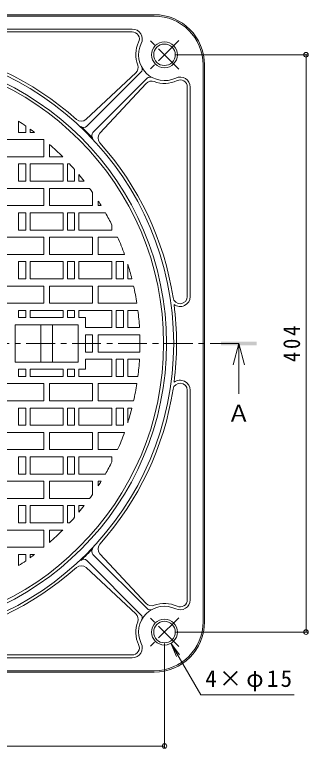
# Model space of a CAD drawing. Units: millimetres, scale not verified. Extents: x -579 to 760, y -540 to 531.
# Drawn here: x -216 to -12, y -4 to 507 of the extents above; entities that cross this region are included whole.
import ezdxf
from ezdxf.enums import TextEntityAlignment as Align

# ---------------------------------------------------------------- set-up
doc = ezdxf.new("R2010")
doc.units = ezdxf.units.MM
doc.header["$LTSCALE"] = 4
doc.header["$PDMODE"] = 32
doc.header["$PDSIZE"] = 3.2
doc.linetypes.add('CHAIN1', pattern=[8, 5, -1, 1, -1])
for name, color, linetype, lineweight in [('0-0_通り芯', 6, 'CHAIN1', 9), ('0-1_躯体', 2, 'Continuous', 9), ('0-2_仕上', 3, 'Continuous', 9), ('0-4_その他', 7, 'Continuous', 9), ('0-5_寸法', 7, 'Continuous', 9)]:
    doc.layers.add(name, color=color, linetype=linetype, lineweight=lineweight)
doc.styles.add('ＭＳ ゴシック', font='')
doc.styles.get('ＭＳ ゴシック').set_extended_font_data('MS Gothic')

msp = doc.modelspace()

# ---------------------------------------------------------------- linework, layer by layer
at = {"layer": '0-0_通り芯', "color": 3}
msp.add_line((-60.403, 278.192), (-566.091, 278.192), dxfattribs=at)
at = {"layer": '0-1_躯体'}
for p, q in [((-507.247, 507.192), (-119.247, 507.192)), ((-507.247, 506.192), (-119.247, 506.192)), ((-134.661, 497.192), (-280.594, 497.192)), ((-134.661, 495.192), (-280.594, 495.192)), ((-85.247, 472.192), (-85.247, 84.192)), ((-84.247, 472.192), (-84.247, 84.192)), ((-166.763, 434.341), (-132.094, 466.603)), ((-166.229, 429.453), (-128.528, 467.154)), ((-161.987, 425.21), (-124.285, 462.912)), ((-124.836, 459.346), (-157.098, 424.676)), ((-96.247, 456.779), (-96.247, 310.845)), ((-94.247, 456.779), (-94.247, 310.845)), ((-96.247, 99.605), (-96.247, 245.539)), ((-94.247, 99.605), (-94.247, 245.539)), ((-161.987, 131.174), (-124.285, 93.472)), ((-124.836, 97.039), (-157.098, 131.708)), ((-166.229, 126.932), (-128.528, 89.23)), ((-166.763, 122.043), (-132.094, 89.781)), ((-134.661, 61.192), (-280.594, 61.192)), ((-134.661, 59.192), (-280.594, 59.192)), ((-507.247, 50.192), (-119.247, 50.192)), ((-507.247, 50.192), (-119.247, 50.192)), ((-507.247, 49.192), (-119.247, 49.192))]:
    msp.add_line(p, q, dxfattribs=at)
at = {"layer": '0-1_躯体', "linetype": 'CHAIN1'}
for p, q in [((-102.149, 489.29), (-122.203, 469.236)), ((-102.149, 469.236), (-122.203, 489.29)), ((-102.149, 67.094), (-122.203, 87.148)), ((-102.149, 87.148), (-122.203, 67.094))]:
    msp.add_line(p, q, dxfattribs=at)
at = {"layer": '0-1_躯体', "color": 7}
for p, q in [((-112.176, -3.445), (-112.176, 69.121)), ((-514.318, -2.245), (-112.176, -2.245))]:
    msp.add_line(p, q, dxfattribs=at)
at = {"layer": '0-1_躯体'}
for centre, radius in [((-313.247, 278.192), 207.5), ((-112.176, 479.263), 9), ((-112.176, 479.263), 7.5), ((-313.247, 278.192), 202.5), ((-112.176, 77.121), 9), ((-112.176, 77.121), 7.5)]:
    msp.add_circle(centre, radius, dxfattribs=at)
for centre, radius, start, end in [((-119.247, 472.192), 35, 0, 90), ((-119.247, 472.192), 34, 0, 90), ((-134.661, 490.192), 7, 334.07736, 90), ((-134.661, 490.192), 5, 334.07735, 90), ((-112.176, 479.263), 20, 154.07736, 201.09943), ((-112.176, 479.263), 18, 154.07736, 295.92264), ((-313.247, 278.192), 209.5, 48.16182, 81.2439), ((-135.5, 470.264), 5, 312.94, 21.09964), ((-130.649, 469.276), 3, 315.00134, 28.39856), ((-121.176, 455.939), 5, 68.90036, 137.06), ((-122.164, 460.79), 3, 61.60054, 135), ((-112.176, 479.263), 20, 248.90057, 295.92264), ((-101.247, 456.779), 7, 0, 115.92264), ((-101.247, 456.779), 5, 0, 115.92265), ((-170.169, 438.001), 5, 228.16202, 312.94), ((-168.351, 431.574), 3, 226.62886, 315.00134), ((-313.247, 278.192), 208, 43.37053, 46.62952), ((-159.865, 423.089), 3, 135, 223.37114), ((-153.438, 421.27), 5, 137.06, 221.83807), ((-313.247, 278.192), 209.5, 8.7561, 41.8382), ((-101.247, 310.845), 5, 188.75609, 0), ((-101.247, 310.845), 7, 232.51399, 0), ((-313.247, 278.192), 209.5, 352.56806, 7.43193), ((-101.247, 245.539), 5, 0, 171.24391), ((-101.247, 245.539), 7, 360, 127.48601), ((-313.247, 278.192), 209.5, 318.1618, 351.2439), ((-153.438, 135.114), 5, 138.16193, 222.94), ((-313.247, 278.192), 208, 313.37048, 316.62947), ((-159.865, 133.295), 3, 136.62886, 225), ((-168.351, 124.81), 3, 44.99866, 133.37114), ((-170.169, 118.383), 5, 47.06, 131.83798), ((-313.247, 278.192), 209.5, 278.7561, 311.83818), ((-112.176, 77.121), 20, 64.07736, 111.09943), ((-101.247, 99.605), 7, 244.07736, 0), ((-101.247, 99.605), 5, 244.07735, 0), ((-112.176, 77.121), 18, 64.07736, 205.92264), ((-121.176, 100.445), 5, 222.94, 291.09964), ((-122.164, 95.594), 3, 225, 298.39946), ((-135.5, 86.121), 5, 338.90036, 47.06), ((-130.649, 87.109), 3, 331.60144, 44.99866), ((-112.176, 77.121), 20, 158.90057, 205.92264), ((-119.247, 84.192), 35, 270, 0), ((-119.247, 84.192), 34, 270, 0), ((-134.661, 66.192), 7, 270, 25.92264), ((-134.661, 66.192), 5, 270, 25.92265)]:
    msp.add_arc(centre, radius, start, end, dxfattribs=at)
at = {"layer": '0-1_躯体', "color": 7}
msp.add_point((-112.176, -2.245), dxfattribs=at)
at = {"layer": '0-2_仕上'}
for p, q in [((-213.747, 425.192), (-213.747, 432.968)), ((-208.747, 425.192), (-208.747, 429.637)), ((-213.747, 425.192), (-208.747, 425.192)), ((-205.747, 425.192), (-205.747, 427.523)), ((-202.581, 425.192), (-205.747, 425.192)), ((-226.247, 420.192), (-196.247, 420.192)), ((-196.247, 420.192), (-196.247, 408.192)), ((-226.247, 408.192), (-196.247, 408.192)), ((-213.747, 391.192), (-213.747, 403.192)), ((-213.747, 403.192), (-208.747, 403.192)), ((-208.747, 391.192), (-208.747, 403.192)), ((-205.747, 391.192), (-205.747, 403.192)), ((-179.747, 391.192), (-179.747, 403.192)), ((-179.747, 403.192), (-178.225, 403.192)), ((-174.747, 391.192), (-174.747, 399.327)), ((-171.747, 391.192), (-171.747, 395.809)), ((-213.747, 391.192), (-208.747, 391.192)), ((-182.747, 391.192), (-205.747, 391.192)), ((-179.747, 391.192), (-174.747, 391.192)), ((-168.033, 391.192), (-171.747, 391.192)), ((-226.247, 386.192), (-196.247, 386.192)), ((-196.247, 386.192), (-196.247, 374.192)), ((-192.247, 386.192), (-192.247, 374.192)), ((-192.247, 386.192), (-164.277, 386.192)), ((-162.247, 383.334), (-162.247, 374.192)), ((-226.247, 374.192), (-196.247, 374.192)), ((-192.247, 374.192), (-162.247, 374.192)), ((-213.747, 357.192), (-213.747, 369.192)), ((-213.747, 369.192), (-208.747, 369.192)), ((-208.747, 357.192), (-208.747, 369.192)), ((-205.747, 357.192), (-205.747, 369.192)), ((-179.747, 357.192), (-179.747, 369.192)), ((-179.747, 369.192), (-174.747, 369.192)), ((-174.747, 357.192), (-174.747, 369.192)), ((-171.747, 357.192), (-171.747, 369.192)), ((-153.325, 369.192), (-171.747, 369.192)), ((-148.747, 357.192), (-148.747, 360.628)), ((-213.747, 357.192), (-208.747, 357.192)), ((-182.747, 357.192), (-205.747, 357.192)), ((-179.747, 357.192), (-174.747, 357.192)), ((-148.747, 357.192), (-171.747, 357.192)), ((-226.247, 352.192), (-196.247, 352.192)), ((-196.247, 352.192), (-196.247, 340.192)), ((-192.247, 352.192), (-192.247, 340.192)), ((-192.247, 352.192), (-162.247, 352.192)), ((-162.247, 352.192), (-162.247, 340.192)), ((-158.247, 352.192), (-158.247, 340.192)), ((-158.247, 352.192), (-144.783, 352.192)), ((-226.247, 340.192), (-196.247, 340.192)), ((-192.247, 340.192), (-162.247, 340.192)), ((-158.247, 340.192), (-140.007, 340.192)), ((-213.747, 323.192), (-213.747, 335.192)), ((-213.747, 335.192), (-208.747, 335.192)), ((-208.747, 323.192), (-208.747, 335.192)), ((-205.747, 323.192), (-205.747, 335.192)), ((-179.747, 323.192), (-179.747, 335.192)), ((-179.747, 335.192), (-174.747, 335.192)), ((-174.747, 323.192), (-174.747, 335.192)), ((-171.747, 323.192), (-171.747, 335.192)), ((-145.747, 323.192), (-145.747, 335.192)), ((-145.747, 335.192), (-140.747, 335.192)), ((-140.747, 323.192), (-140.747, 335.192)), ((-137.747, 323.192), (-137.747, 333.47)), ((-213.747, 323.192), (-208.747, 323.192)), ((-182.747, 323.192), (-205.747, 323.192)), ((-179.747, 323.192), (-174.747, 323.192)), ((-148.747, 323.192), (-171.747, 323.192)), ((-145.747, 323.192), (-140.747, 323.192)), ((-134.835, 323.192), (-137.747, 323.192)), ((-226.247, 318.192), (-196.247, 318.192)), ((-196.247, 318.192), (-196.247, 306.192)), ((-192.247, 318.192), (-192.247, 306.192)), ((-192.247, 318.192), (-162.247, 318.192)), ((-162.247, 318.192), (-162.247, 306.192)), ((-158.247, 318.192), (-158.247, 306.192)), ((-158.247, 318.192), (-133.647, 318.192)), ((-226.247, 306.192), (-196.247, 306.192)), ((-192.247, 306.192), (-162.247, 306.192)), ((-158.247, 306.192), (-131.39, 306.192)), ((-213.747, 301.192), (-208.747, 301.192)), ((-213.747, 296.192), (-213.747, 301.192)), ((-208.747, 296.192), (-208.747, 301.192)), ((-182.747, 301.192), (-205.747, 301.192)), ((-205.747, 296.192), (-205.747, 301.192)), ((-182.747, 296.192), (-182.747, 301.192)), ((-179.747, 301.192), (-174.747, 301.192)), ((-179.747, 296.192), (-179.747, 301.192)), ((-174.747, 296.192), (-174.747, 301.192)), ((-171.747, 296.192), (-171.747, 301.192)), ((-145.747, 289.192), (-145.747, 301.192)), ((-145.747, 301.192), (-140.747, 301.192)), ((-140.747, 289.192), (-140.747, 301.192)), ((-137.747, 289.192), (-137.747, 301.192)), ((-130.69, 301.192), (-137.747, 301.192)), ((-208.747, 296.192), (-213.747, 296.192)), ((-182.747, 296.192), (-205.747, 296.192)), ((-174.747, 296.192), (-179.747, 296.192)), ((-167.247, 296.192), (-171.747, 296.192)), ((-167.247, 296.192), (-167.247, 289.192)), ((-172.247, 291.192), (-216.247, 291.192)), ((-216.247, 291.192), (-216.247, 265.192)), ((-198.247, 291.192), (-198.247, 265.192)), ((-190.247, 265.192), (-190.247, 291.192)), ((-172.247, 265.192), (-172.247, 291.192)), ((-148.747, 289.192), (-167.247, 289.192)), ((-145.747, 289.192), (-140.747, 289.192)), ((-129.576, 289.192), (-137.747, 289.192)), ((-167.247, 284.192), (-162.247, 284.192)), ((-167.247, 284.192), (-167.247, 272.192)), ((-162.247, 284.192), (-162.247, 272.192)), ((-158.247, 284.192), (-129.345, 284.192)), ((-158.247, 272.192), (-158.247, 284.192)), ((-167.247, 272.192), (-162.247, 272.192)), ((-158.247, 272.192), (-129.345, 272.192)), ((-167.247, 260.192), (-167.247, 267.192)), ((-148.747, 267.192), (-167.247, 267.192)), ((-145.747, 267.192), (-140.747, 267.192)), ((-145.747, 267.192), (-145.747, 255.192)), ((-140.747, 267.192), (-140.747, 255.192)), ((-137.747, 267.192), (-137.747, 255.192)), ((-129.576, 267.192), (-137.747, 267.192)), ((-172.247, 265.192), (-216.247, 265.192)), ((-208.747, 260.192), (-213.747, 260.192)), ((-213.747, 260.192), (-213.747, 255.192)), ((-208.747, 260.192), (-208.747, 255.192)), ((-182.747, 260.192), (-205.747, 260.192)), ((-205.747, 260.192), (-205.747, 255.192)), ((-182.747, 260.192), (-182.747, 255.192)), ((-174.747, 260.192), (-179.747, 260.192)), ((-179.747, 260.192), (-179.747, 255.192)), ((-174.747, 260.192), (-174.747, 255.192)), ((-167.247, 260.192), (-171.747, 260.192)), ((-171.747, 260.192), (-171.747, 255.192)), ((-213.747, 255.192), (-208.747, 255.192)), ((-182.747, 255.192), (-205.747, 255.192)), ((-179.747, 255.192), (-174.747, 255.192)), ((-145.747, 255.192), (-140.747, 255.192)), ((-130.69, 255.192), (-137.747, 255.192)), ((-226.247, 250.192), (-196.247, 250.192)), ((-196.247, 238.192), (-196.247, 250.192)), ((-192.247, 238.192), (-192.247, 250.192)), ((-192.247, 250.192), (-162.247, 250.192)), ((-162.247, 238.192), (-162.247, 250.192)), ((-158.247, 238.192), (-158.247, 250.192)), ((-158.247, 250.192), (-131.39, 250.192)), ((-226.247, 238.192), (-196.247, 238.192)), ((-192.247, 238.192), (-162.247, 238.192)), ((-158.247, 238.192), (-133.647, 238.192)), ((-213.747, 233.192), (-208.747, 233.192)), ((-213.747, 233.192), (-213.747, 221.192)), ((-208.747, 233.192), (-208.747, 221.192)), ((-205.747, 233.192), (-205.747, 221.192)), ((-182.747, 233.192), (-205.747, 233.192)), ((-179.747, 233.192), (-174.747, 233.192)), ((-179.747, 233.192), (-179.747, 221.192)), ((-174.747, 233.192), (-174.747, 221.192)), ((-171.747, 233.192), (-171.747, 221.192)), ((-148.747, 233.192), (-171.747, 233.192)), ((-145.747, 233.192), (-140.747, 233.192)), ((-145.747, 233.192), (-145.747, 221.192)), ((-140.747, 233.192), (-140.747, 221.192)), ((-137.747, 233.192), (-137.747, 222.914)), ((-134.835, 233.192), (-137.747, 233.192)), ((-213.747, 221.192), (-208.747, 221.192)), ((-179.747, 221.192), (-174.747, 221.192)), ((-145.747, 221.192), (-140.747, 221.192)), ((-226.247, 216.192), (-196.247, 216.192)), ((-196.247, 204.192), (-196.247, 216.192)), ((-192.247, 204.192), (-192.247, 216.192)), ((-192.247, 216.192), (-162.247, 216.192)), ((-162.247, 204.192), (-162.247, 216.192)), ((-158.247, 204.192), (-158.247, 216.192)), ((-158.247, 216.192), (-140.007, 216.192)), ((-226.247, 204.192), (-196.247, 204.192)), ((-192.247, 204.192), (-162.247, 204.192)), ((-158.247, 204.192), (-144.783, 204.192)), ((-213.747, 199.192), (-208.747, 199.192)), ((-213.747, 199.192), (-213.747, 187.192)), ((-208.747, 199.192), (-208.747, 187.192)), ((-205.747, 199.192), (-205.747, 187.192)), ((-182.747, 199.192), (-205.747, 199.192)), ((-179.747, 199.192), (-174.747, 199.192)), ((-179.747, 199.192), (-179.747, 187.192)), ((-174.747, 199.192), (-174.747, 187.192)), ((-171.747, 199.192), (-171.747, 187.192)), ((-148.747, 199.192), (-171.747, 199.192)), ((-148.747, 199.192), (-148.747, 195.756)), ((-213.747, 187.192), (-208.747, 187.192)), ((-179.747, 187.192), (-174.747, 187.192)), ((-153.325, 187.192), (-171.747, 187.192)), ((-226.247, 182.192), (-196.247, 182.192)), ((-196.247, 170.192), (-196.247, 182.192)), ((-192.247, 170.192), (-192.247, 182.192)), ((-192.247, 182.192), (-162.247, 182.192)), ((-162.247, 173.05), (-162.247, 182.192)), ((-226.247, 170.192), (-196.247, 170.192)), ((-192.247, 170.192), (-164.277, 170.192)), ((-213.747, 165.192), (-208.747, 165.192)), ((-213.747, 165.192), (-213.747, 153.192)), ((-208.747, 165.192), (-208.747, 153.192)), ((-205.747, 165.192), (-205.747, 153.192)), ((-182.747, 165.192), (-205.747, 165.192)), ((-179.747, 165.192), (-174.747, 165.192)), ((-179.747, 165.192), (-179.747, 153.192)), ((-174.747, 165.192), (-174.747, 157.057)), ((-171.747, 165.192), (-171.747, 160.575)), ((-168.033, 165.192), (-171.747, 165.192)), ((-213.747, 153.192), (-208.747, 153.192)), ((-179.747, 153.192), (-178.225, 153.192)), ((-226.247, 148.192), (-196.247, 148.192)), ((-196.247, 136.192), (-196.247, 148.192)), ((-226.247, 136.192), (-196.247, 136.192)), ((-213.747, 131.192), (-208.747, 131.192)), ((-213.747, 131.192), (-213.747, 123.416)), ((-208.747, 131.192), (-208.747, 126.747)), ((-205.747, 131.192), (-205.747, 128.861)), ((-202.581, 131.192), (-205.747, 131.192))]:
    msp.add_line(p, q, dxfattribs=at)
for points in [[(-192.247, 416.81), (-192.247, 408.192), (-183.032, 408.192)], [(-182.747, 391.192), (-182.747, 403.192), (-205.747, 403.192)], [(-158.247, 377.343), (-158.247, 374.192), (-156.276, 374.192)], [(-182.747, 357.192), (-182.747, 369.192), (-205.747, 369.192)], [(-182.747, 323.192), (-182.747, 335.192), (-205.747, 335.192)], [(-148.747, 323.192), (-148.747, 335.192), (-171.747, 335.192)], [(-148.747, 289.192), (-148.747, 301.192), (-171.747, 301.192)], [(-148.747, 267.192), (-148.747, 255.192), (-171.747, 255.192)], [(-182.747, 233.192), (-182.747, 221.192), (-205.747, 221.192)], [(-148.747, 233.192), (-148.747, 221.192), (-171.747, 221.192)], [(-182.747, 199.192), (-182.747, 187.192), (-205.747, 187.192)], [(-158.247, 179.041), (-158.247, 182.192), (-156.276, 182.192)], [(-182.747, 165.192), (-182.747, 153.192), (-205.747, 153.192)], [(-192.247, 139.574), (-192.247, 148.192), (-183.032, 148.192)]]:
    msp.add_lwpolyline(points, dxfattribs=at)
msp.add_circle((-313.247, 278.192), 200.5, dxfattribs=at)
for start, end in [(55.3936, 57.26448), (53.02644, 54.25067), (44.95262, 48.88216), (41.17357, 42.79272), (37.88878, 39.73376), (34.84973, 35.94133), (31.44901, 32.60634), (26.61674, 29.64108), (19.69156, 23.71417), (14.15614, 17.48303), (8.75293, 12.55586), (3.42734, 7.18076), (358.13133, 1.86867), (352.81924, 356.57266), (347.44414, 351.24707), (342.51697, 345.84386), (336.28583, 340.30844), (330.35892, 333.38326), (327.39366, 328.55099), (324.05867, 325.15027), (320.26624, 322.11122), (317.20728, 318.82643), (311.11784, 315.04738), (305.74933, 306.97356), (302.73552, 304.6064)]:
    msp.add_arc((-313.247, 278.192), 184, start, end, dxfattribs=at)
at = {"layer": '0-4_その他'}
for p, q in [((-12.376, 479.263), (-104.176, 479.263)), ((-13.576, 479.263), (-13.576, 77.121)), ((-12.376, 77.121), (-104.176, 77.121))]:
    msp.add_line(p, q, dxfattribs=at)
for p in [(-13.576, 479.263), (-13.576, 77.121)]:
    msp.add_point(p, dxfattribs=at)
at = {"layer": '0-5_寸法', "color": 4}
for q in [(-64.403, 263.192), (-60.403, 243.192), (-56.403, 263.192)]:
    msp.add_line((-60.403, 278.192), q, dxfattribs=at)
at = {"layer": '0-5_寸法'}
for q in [(-101.588, 61.393), (-103.849, 60.088)]:
    msp.add_line((-107.676, 69.327), q, dxfattribs=at)
msp.add_lwpolyline([(-107.676, 69.327), (-86.905, 33.351), (-21.725, 33.351)], dxfattribs=at)
at = {"layer": '0-5_寸法', "color": 4}
msp.add_solid([(-72.903, 276.942), (-47.903, 276.942), (-72.903, 279.442), (-47.903, 279.442)], dxfattribs=at)

# ---------------------------------------------------------------- texts
at = {"layer": '0-4_その他', "color": 2, "insert": (-17.576, 265.192), "char_height": 11.73, "attachment_point": 7, "rotation": 90, "style": 'ＭＳ ゴシック'}
msp.add_mtext('\\T1.27;\\W0.9;404', dxfattribs=at)
at = {"layer": '0-5_寸法', "color": 2, "style": 'ＭＳ ゴシック'}
msp.add_text('Ａ', height=11.73, dxfattribs=at).set_placement((-68.403, 220.192), align=Align.BOTTOM_LEFT)
at = {"layer": '0-5_寸法', "color": 2, "insert": (-83.725, 35.751), "char_height": 11.73, "attachment_point": 7, "style": 'ＭＳ ゴシック'}
msp.add_mtext('\\T1.19;4×φ15', dxfattribs=at)

doc.saveas('drawing.dxf')
